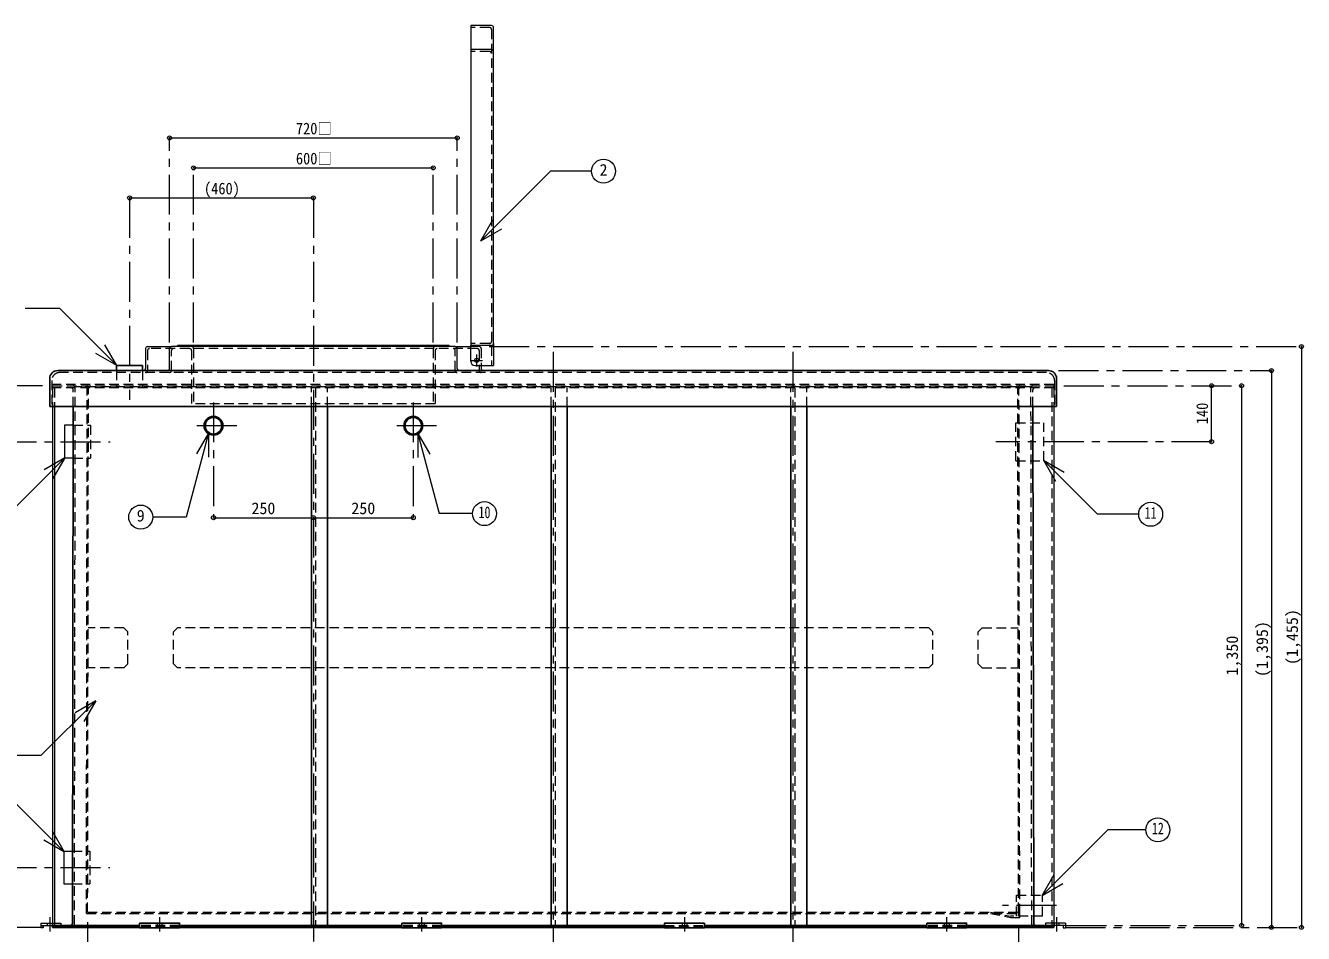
# Model space of a CAD drawing. Units: millimetres at full size, sheet at 1:20; details may follow other scales. Extents: x -4246 to 3854, y -2716 to 2904.
# Drawn here: x -1516 to 1682, y -1421 to 850 of the extents above; entities that cross this region are included whole.
import ezdxf
from ezdxf.enums import TextEntityAlignment as Align

# ---------------------------------------------------------------- set-up
doc = ezdxf.new("R2010")
doc.units = ezdxf.units.MM
doc.header["$LTSCALE"] = 20
doc.header["$PDMODE"] = 32
doc.header["$PDSIZE"] = 10
doc.linetypes.add('CHAIN1', pattern=[8, 5, -1, 1, -1])
doc.linetypes.add('DASHED1', pattern=[1.8, 1.2, -0.6])
doc.layers.add('0-0', color=4, linetype='Continuous', lineweight=9)
doc.styles.add('ＭＳ ゴシック', font='')
doc.styles.get('ＭＳ ゴシック').set_extended_font_data('MS Gothic')

msp = doc.modelspace()

# ---------------------------------------------------------------- linework, layer by layer
at = {"layer": '0-0', "linetype": 'DASHED1'}
for p, q in [((-354.6, 844.83), (-401.6, 844.83)), ((-349.6, 839.83), (-349.6, -0.17)), ((-354.6, 784.83), (-401.6, 784.83)), ((-1210.6, 36.83), (-1210.6, -13.17)), ((-385.6, 41.83), (-1205.6, 41.83)), ((-1150.6, -13.17), (-1150.6, 36.83)), ((-1115.6, 46.83), (-1115.6, 49.83)), ((-1100.6, 36.83), (-1100.6, -96.17)), ((-1095.6, 41.83), (-1095.6, -96.17)), ((-495.6, 41.83), (-495.6, -96.17)), ((-490.6, 36.83), (-490.6, -96.17)), ((-475.6, 46.83), (-475.6, 49.83)), ((-440.6, -13.17), (-440.6, 36.83)), ((-354.6, 54.83), (-401.6, 54.83)), ((-380.6, 46.83), (-401.6, 46.83)), ((-380.6, 36.83), (-380.6, -13.17)), ((-375.6, 41.83), (-375.6, -0.17)), ((-1448.6, -56.17), (-1448.6, -103.17)), ((-1443.6, -56.17), (-1443.6, -103.17)), ((1052.4, -56.17), (1052.4, -1395.17)), ((1057.4, -56.17), (1057.4, -103.17)), ((-490.6, -96.17), (-1100.6, -96.17)), ((-1396.75, -150.17), (-1353.82, -150.17)), ((-1353.82, -150.17), (-1353.82, -232.17)), ((-1396.87, -232.17), (-1353.82, -232.17)), ((-1269.63, -656.67), (-1359.56, -656.67)), ((-1269.63, -656.67), (-1259.63, -666.67)), ((-1259.63, -746.67), (-1259.63, -666.67)), ((878.43, -656.67), (868.43, -666.67)), ((868.43, -746.67), (868.43, -666.67)), ((878.43, -656.67), (968.35, -656.67)), ((-1269.63, -756.67), (-1359.71, -756.67)), ((-1259.63, -746.67), (-1269.63, -756.67)), ((-1398.33, -1215.17), (-1355.43, -1215.17)), ((-1355.43, -1215.17), (-1355.43, -1297.17)), ((-1398.45, -1297.17), (-1355.43, -1297.17)), ((1029.37, -1378.17), (1029.37, -1325.17)), ((899.14, -1371.17), (948.85, -1381.12)), ((899.44, -1368.17), (949.44, -1378.17)), ((969.41, -1378.17), (969.4, -1368.17)), ((-1461.6, -1395.17), (-1461.6, -1401.17)), ((-1449.6, -1395.17), (-1449.6, -1401.17)), ((-1448.6, -1395.17), (-1448.6, -1401.17)), ((-1443.6, -1395.17), (-1443.6, -1401.17)), ((1029.37, -1378.17), (949.44, -1378.17)), ((1052.4, -1395.17), (1052.4, -1401.17)), ((1057.4, -1395.17), (1057.4, -1401.17)), ((1058.4, -1395.17), (1058.4, -1401.17)), ((1070.4, -1395.17), (1070.4, -1401.17))]:
    msp.add_line(p, q, dxfattribs=at)
at = {"layer": '0-0'}
for p, q in [((-344.6, 784.83), (-344.6, 844.83)), ((-1155.6, 568.83), (-435.6, 568.83)), ((-1095.6, 493.83), (-495.6, 493.83)), ((-1255.6, 418.83), (-795.6, 418.83)), ((-1215.6, 41.83), (-1215.6, -8.17)), ((-1210.6, 46.83), (-1150.6, 46.83)), ((-440.6, 46.83), (-401.6, 46.83)), ((-401.6, 9.83), (-401.6, 49.83)), ((-344.6, 54.83), (-344.6, -0.17)), ((1677.4, 46.83), (1677.4, -1406.17)), ((-391.6, -0.17), (-344.6, -0.17)), ((-375.6, -0.17), (-375.6, -8.17)), ((1602.4, -13.17), (1602.4, -1406.17)), ((1452.4, -191.17), (1452.4, -51.17)), ((1527.4, -51.17), (1527.4, -1401.17)), ((-1448.6, -103.17), (-1448.6, -1395.17)), ((-1443.6, -103.17), (-1443.6, -1395.17)), ((1057.4, -103.17), (1057.4, -1395.17))]:
    msp.add_line(p, q, dxfattribs=at)
at = {"layer": '0-0', "color": 7, "lineweight": 18}
for p, q in [((-349.6, 789.83), (-401.6, 789.83)), ((-401.6, 789.83), (-401.6, 49.83)), ((-344.6, 54.83), (-344.6, 784.83)), ((-376.11, 311.55), (-202.22, 485.44)), ((-99.39, 485.44), (-202.22, 485.44)), ((-376.11, 311.55), (-346.11, 363.51)), ((-376.11, 311.55), (-324.15, 341.55)), ((-1516.97, 142.53), (-1430.86, 142.53)), ((-1287.87, -0.46), (-1430.86, 142.53)), ((-1287.87, -0.46), (-1317.87, 51.5)), ((-1155.6, -8.17), (-1155.6, 41.83)), ((-440.6, 46.83), (-1150.6, 46.83)), ((-1135.6, 46.83), (-1135.6, 49.83)), ((-435.6, -8.17), (-435.6, 41.83)), ((-349.6, 49.83), (-401.6, 49.83)), ((-1287.87, -0.46), (-1339.83, 29.54)), ((-1418.82, -150.17), (-1418.82, -232.17)), ((-1396.75, -150.17), (-1418.82, -150.17)), ((-1057.88, -169.52), (-1087.88, -221.48)), ((-1057.88, -169.52), (-1057.88, -229.52)), ((-534.54, -170.29), (-504.54, -222.25)), ((-534.54, -170.29), (-534.54, -230.29)), ((-534.54, -170.29), (-480.75, -371.06)), ((-1417.59, -231.28), (-1469.55, -261.28)), ((-1417.59, -231.28), (-1447.59, -283.24)), ((-1396.87, -232.17), (-1418.82, -232.17)), ((1031.65, -237.64), (1083.61, -267.64)), ((1031.65, -237.64), (1061.65, -289.61)), ((1031.65, -237.64), (1166.73, -372.73)), ((-397.28, -371.06), (-480.75, -371.06)), ((1270.02, -372.73), (1166.73, -372.73)), ((-1340.26, -839.08), (-1392.23, -869.08)), ((-1340.26, -839.08), (-1370.26, -891.04)), ((-1418.68, -1217.58), (-1448.68, -1165.61)), ((1028.57, -1325.98), (1192.6, -1161.95)), ((1288.11, -1161.95), (1192.6, -1161.95)), ((-1418.68, -1217.58), (-1470.64, -1187.58)), ((-1420.43, -1215.17), (-1420.43, -1297.17)), ((-1420.43, -1215.17), (-1398.33, -1215.17)), ((1028.57, -1325.98), (1058.57, -1274.02)), ((-1420.43, -1297.17), (-1398.45, -1297.17)), ((1028.57, -1325.98), (1080.53, -1295.98)), ((-1478.1, -1395.17), (-1478.1, -1407.17)), ((-1478.1, -1401.17), (-1448.6, -1401.17)), ((-1472.1, -1407.17), (-1478.1, -1407.17)), ((-1472.1, -1401.17), (-1472.1, -1407.17)), ((1086.9, -1401.17), (1057.4, -1401.17)), ((1080.9, -1401.17), (1080.9, -1407.17)), ((1080.9, -1407.17), (1086.9, -1407.17)), ((1086.9, -1395.17), (1086.9, -1407.17))]:
    msp.add_line(p, q, dxfattribs=at)
at = {"layer": '0-0', "linetype": 'CHAIN1'}
for p, q in [((-1155.6, 56.83), (-1155.6, 568.83)), ((-435.6, 56.83), (-435.6, 568.83)), ((-1095.6, 56.83), (-1095.6, 493.83)), ((-495.6, 56.83), (-495.6, 493.83)), ((-1255.6, 418.83), (-1255.6, -86.17)), ((-795.6, 418.83), (-795.6, -1746.17)), ((-355.6, 46.83), (1677.4, 46.83)), ((-195.6, 33.83), (-195.6, -1746.17)), ((404.4, 33.83), (404.4, -1746.17)), ((-402.1, 12.33), (-372.1, 12.33)), ((-387.1, 27.33), (-387.1, -2.67)), ((1069.4, -13.17), (1602.4, -13.17)), ((-1473.6, -51.17), (-1748.6, -51.17)), ((1082.4, -51.17), (1527.4, -51.17)), ((-1045.6, -92.67), (-1045.6, -381.17)), ((-545.6, -92.67), (-545.6, -381.17)), ((-987.1, -151.17), (-1104.1, -151.17)), ((-487.1, -151.17), (-604.1, -151.17)), ((-1748.6, -191.17), (-1303.82, -191.17)), ((1452.4, -191.17), (912.61, -191.17)), ((-1748.6, -1256.17), (-1305.43, -1256.17)), ((1064.37, -1351.67), (929.37, -1351.67)), ((-1473.6, -1406.17), (-1748.6, -1406.17)), ((-1455.6, -1380.17), (-1455.6, -1416.17)), ((-1360.6, -1393.17), (-1360.6, -1821.17)), ((-1180.6, -1380.17), (-1180.6, -1416.17)), ((-524.6, -1380.17), (-524.6, -1416.17)), ((133.4, -1380.17), (133.4, -1416.17)), ((789.4, -1380.17), (789.4, -1416.17)), ((969.4, -1401.17), (969.4, -1821.17)), ((1064.4, -1380.17), (1064.4, -1416.17)), ((1086.76, -1406.17), (1677.4, -1406.17)), ((1089.4, -1401.17), (1527.4, -1401.17))]:
    msp.add_line(p, q, dxfattribs=at)
at = {"layer": '0-0', "color": 5, "lineweight": 25}
for p, q in [((1044.4, -13.17), (-1435.6, -13.17)), ((-1288.1, -0.17), (-1288.1, -13.17)), ((-1223.1, -0.17), (-1288.1, -0.17)), ((-1223.1, -0.17), (-1223.1, -13.17)), ((-1455.6, -33.17), (-1455.6, -103.17)), ((1064.4, -33.17), (1064.4, -103.17)), ((-1455.6, -103.17), (1064.4, -103.17)), ((-1398.6, -1396.18), (-1396.68, -103.17)), ((-800.6, -103.17), (-800.6, -1401.17)), ((-760.6, -103.17), (-760.6, -1401.17)), ((-200.6, -103.17), (-200.6, -1401.17)), ((-160.6, -103.17), (-160.6, -1401.17)), ((399.4, -103.17), (399.4, -1401.17)), ((439.4, -103.17), (439.4, -1401.17)), ((1007.39, -1396.18), (1005.47, -103.17)), ((-1448.6, -1401.17), (-1448.6, -1406.17)), ((-1448.6, -1401.17), (-1230.6, -1401.17)), ((-1448.6, -1404.17), (-1230.6, -1404.17)), ((-1448.6, -1406.17), (-1230.6, -1406.17)), ((-1230.6, -1407.17), (-1230.6, -1395.17)), ((-1130.6, -1407.17), (-1230.6, -1407.17)), ((-1130.6, -1401.17), (-574.6, -1401.17)), ((-1130.6, -1404.17), (-574.6, -1404.17)), ((-1130.6, -1406.17), (-574.6, -1406.17)), ((-574.6, -1407.17), (-574.6, -1395.17)), ((-474.6, -1407.17), (-574.6, -1407.17)), ((-474.6, -1401.17), (83.4, -1401.17)), ((-474.6, -1404.17), (83.4, -1404.17)), ((-474.6, -1406.17), (83.4, -1406.17)), ((83.4, -1407.17), (183.4, -1407.17)), ((183.4, -1407.17), (183.4, -1395.17)), ((183.4, -1401.17), (739.4, -1401.17)), ((183.4, -1404.17), (739.4, -1404.17)), ((183.4, -1406.17), (739.4, -1406.17)), ((739.4, -1407.17), (739.4, -1395.17)), ((839.4, -1407.17), (739.4, -1407.17)), ((839.4, -1401.17), (1057.4, -1401.17)), ((839.4, -1404.17), (1057.4, -1404.17)), ((839.4, -1406.17), (1057.4, -1406.17)), ((1057.4, -1401.17), (1057.4, -1406.17))]:
    msp.add_line(p, q, dxfattribs=at)
at = {"layer": '0-0', "color": 7, "linetype": 'DASHED1', "lineweight": 18}
for p, q in [((1039.4, -18.17), (-1430.6, -18.17)), ((-1288.1, -13.17), (-1288.1, -56.17)), ((-1223.1, -13.17), (-1223.1, -56.17)), ((-1450.6, -38.17), (-1450.6, -103.17)), ((1057.4, -48.17), (-1448.6, -48.17)), ((-1448.6, -56.17), (-1448.6, -51.17)), ((-1448.6, -51.17), (1057.4, -51.17)), ((1057.4, -56.17), (-1448.6, -56.17)), ((-1396.68, -103.17), (-1396.62, -61.18)), ((-1393.6, -1399.18), (-1391.61, -56.18)), ((1000.82, -54.17), (-1392.03, -54.17)), ((-1363.61, -1371.17), (-1361.61, -59.18)), ((-1360.6, -1368.17), (-1358.61, -56.18)), ((-800.6, -103.17), (-800.6, -56.17)), ((-790.6, -56.17), (-790.6, -1401.17)), ((-760.6, -103.17), (-760.6, -56.17)), ((-200.6, -103.17), (-200.6, -56.17)), ((-190.6, -56.17), (-190.6, -1401.17)), ((-160.6, -103.17), (-160.6, -56.17)), ((399.4, -103.17), (399.4, -56.17)), ((409.4, -56.17), (409.4, -1401.17)), ((439.4, -103.17), (439.4, -56.17)), ((969.4, -1368.17), (967.41, -56.18)), ((972.4, -1371.17), (970.41, -59.18)), ((1002.39, -1399.18), (1000.4, -56.18)), ((1005.47, -103.17), (1005.41, -61.18)), ((1057.4, -56.17), (1057.4, -51.17)), ((1059.4, -38.17), (1059.4, -103.17)), ((-1135.6, -656.67), (-1145.6, -666.67)), ((-1145.6, -746.67), (-1145.6, -666.67)), ((744.4, -656.67), (-1135.6, -656.67)), ((744.4, -656.67), (754.4, -666.67)), ((754.4, -746.67), (754.4, -666.67)), ((-1145.6, -746.67), (-1135.6, -756.67)), ((744.4, -756.67), (-1135.6, -756.67)), ((754.4, -746.67), (744.4, -756.67)), ((-1363.61, -1371.17), (972.4, -1371.17)), ((-1360.6, -1368.17), (972.4, -1368.17)), ((-1130.6, -1401.17), (-1230.6, -1401.17)), ((-1130.6, -1404.17), (-1230.6, -1404.17)), ((-1230.6, -1406.17), (-1130.6, -1406.17)), ((-1186.6, -1395.17), (-1186.6, -1401.17)), ((-1174.6, -1395.17), (-1174.6, -1401.17)), ((-474.6, -1401.17), (-574.6, -1401.17)), ((-474.6, -1404.17), (-574.6, -1404.17)), ((-574.6, -1406.17), (-474.6, -1406.17)), ((-530.6, -1395.17), (-530.6, -1401.17)), ((-518.6, -1395.17), (-518.6, -1401.17)), ((83.4, -1401.17), (183.4, -1401.17)), ((83.4, -1404.17), (183.4, -1404.17)), ((183.4, -1406.17), (83.4, -1406.17)), ((127.4, -1395.17), (127.4, -1401.17)), ((139.4, -1395.17), (139.4, -1401.17)), ((839.4, -1401.17), (739.4, -1401.17)), ((839.4, -1404.17), (739.4, -1404.17)), ((739.4, -1406.17), (839.4, -1406.17)), ((783.4, -1395.17), (783.4, -1401.17)), ((795.4, -1395.17), (795.4, -1401.17))]:
    msp.add_line(p, q, dxfattribs=at)
at = {"layer": '0-0'}
for points in [[(-349.6, 849.83), (-401.6, 849.83), (-401.6, 789.83)], [(-1045.6, -381.17), (-795.6, -381.17), (-545.6, -381.17)]]:
    msp.add_lwpolyline(points, dxfattribs=at)
at = {"layer": '0-0', "color": 7, "lineweight": 18}
for points in [[(-455.6, 46.83), (-455.6, 49.83), (-1135.6, 49.83)], [(-1057.88, -169.52), (-1114.19, -379.68), (-1197.74, -379.68)], [(-1417.59, -231.28), (-1574.7, -388.39), (-1677.87, -388.39)], [(-1340.26, -839.08), (-1477.45, -976.26), (-1585.96, -976.26)], [(-1418.68, -1217.58), (-1561.96, -1074.29), (-1658.82, -1074.29)], [(-1478.1, -1395.17), (-1428.1, -1395.17), (-1428.1, -1401.17)], [(1086.9, -1395.17), (1036.9, -1395.17), (1036.9, -1401.17)]]:
    msp.add_lwpolyline(points, dxfattribs=at)
at = {"layer": '0-0', "linetype": 'DASHED1'}
for points in [[(962.61, -238.67), (962.61, -143.67), (1032.61, -143.67)], [(962.61, -238.67), (1032.61, -238.67), (1032.61, -143.67)], [(868.43, -746.67), (878.43, -756.67), (968.5, -756.67)], [(964.37, -1378.17), (964.37, -1325.17), (1029.37, -1325.17)], [(949.44, -1381.17), (972.42, -1381.17), (972.4, -1371.17)]]:
    msp.add_lwpolyline(points, dxfattribs=at)
at = {"layer": '0-0', "color": 5, "lineweight": 25}
for points in [[(-1130.6, -1407.17), (-1130.6, -1395.17), (-1230.6, -1395.17)], [(-474.6, -1407.17), (-474.6, -1395.17), (-574.6, -1395.17)], [(83.4, -1407.17), (83.4, -1395.17), (183.4, -1395.17)], [(839.4, -1407.17), (839.4, -1395.17), (739.4, -1395.17)]]:
    msp.add_lwpolyline(points, dxfattribs=at)
at = {"layer": '0-0', "color": 7, "lineweight": 18}
for centre in [(-69.39, 485.44), (-1227.74, -379.68), (-367.28, -371.06), (1300.02, -372.73), (1318.11, -1161.95)]:
    msp.add_circle(centre, 30, dxfattribs=at)
at = {"layer": '0-0'}
msp.add_circle((-387.1, 12.33), 5, dxfattribs=at)
at = {"layer": '0-0', "color": 5, "lineweight": 25}
for centre, radius in [((-1045.6, -151.17), 23.5), ((-545.6, -151.17), 23.5), ((-1045.6, -151.17), 20.7), ((-545.6, -151.17), 20.7)]:
    msp.add_circle(centre, radius, dxfattribs=at)
at = {"layer": '0-0', "linetype": 'DASHED1'}
for centre, radius, start, end in [((-354.6, 839.83), 5, 0, 90), ((-354.6, 779.83), 5, 0, 90), ((-1205.6, 36.83), 5, 90, 180), ((-1145.6, 36.83), 5, 90, 180), ((-1105.6, 36.83), 5, 0, 90), ((-1100.6, 41.83), 5, 0, 90), ((-490.6, 41.83), 5, 90, 180), ((-485.6, 36.83), 5, 90, 180), ((-445.6, 36.83), 5, 0, 90), ((-385.6, 36.83), 5, 0, 90), ((-380.6, 41.83), 5, 0, 90), ((-354.6, 59.83), 5, 270, 0), ((-1215.6, -13.17), 5, 270, 0), ((-1155.6, -13.17), 5, 270, 0), ((-435.6, -13.17), 5, 180, 270), ((-375.6, -13.17), 5, 180, 270), ((-1102.6, -50.17), 2, 0, 90), ((-1102.6, -53.17), 2, 0, 90), ((-488.6, -50.17), 2, 90, 180), ((-488.6, -53.17), 2, 90, 180)]:
    msp.add_arc(centre, radius, start, end, dxfattribs=at)
at = {"layer": '0-0'}
for centre, radius, start, end in [((-349.6, 844.83), 5, 0, 90), ((-1210.6, 41.83), 5, 90, 180), ((-391.6, 9.83), 10, 180, 270), ((-1220.6, -8.17), 5, 270, 0), ((-370.6, -8.17), 5, 180, 270)]:
    msp.add_arc(centre, radius, start, end, dxfattribs=at)
at = {"layer": '0-0', "color": 7, "lineweight": 18}
for centre, start, end in [((-349.6, 784.83), 0, 90), ((-1150.6, 41.83), 90, 180), ((-440.6, 41.83), 0, 90), ((-349.6, 54.83), 270, 0), ((-1160.6, -8.17), 270, 0), ((-430.6, -8.17), 180, 270)]:
    msp.add_arc(centre, 5, start, end, dxfattribs=at)
at = {"layer": '0-0', "color": 5, "lineweight": 25}
for centre, radius, start, end in [((-1435.6, -33.17), 20, 90, 180), ((1044.4, -33.17), 20, 0, 90), ((-1403.6, -1396.17), 5, 270, 359.91512), ((1012.39, -1396.17), 5, 180.08488, 270)]:
    msp.add_arc(centre, radius, start, end, dxfattribs=at)
at = {"layer": '0-0', "color": 7, "linetype": 'DASHED1', "lineweight": 18}
for centre, radius, start, end in [((-1430.6, -38.17), 20, 90, 180), ((1039.4, -38.17), 20, 0, 90), ((-1448.6, -50.17), 2, 90, 180), ((-1448.6, -53.17), 2, 90, 180), ((-1401.62, -61.17), 5, 359.91512, 90), ((-1396.61, -56.17), 5, 359.91512, 90), ((-1366.61, -59.17), 5, 359.91299, 90), ((-1363.61, -56.17), 5, 359.91299, 90), ((972.41, -56.17), 5, 90, 180.08701), ((975.41, -59.17), 5, 90, 180.08701), ((1005.4, -56.17), 5, 90, 180.08488), ((1010.41, -61.17), 5, 90, 180.08488), ((1057.4, -50.17), 2, 0, 90), ((1057.4, -53.17), 2, 0, 90), ((-1398.6, -1399.17), 5, 270, 359.91512), ((1007.39, -1399.17), 5, 180.08488, 270)]:
    msp.add_arc(centre, radius, start, end, dxfattribs=at)
at = {"layer": '0-0', "color": 1}
for p in [(-1155.6, 568.83), (-435.6, 568.83), (-1095.6, 493.83), (-495.6, 493.83), (-1255.6, 418.83), (-795.6, 418.83), (1677.4, 46.83), (1602.4, -13.17), (1452.4, -51.17), (1527.4, -51.17), (1452.4, -191.17), (-1045.6, -381.17), (-795.6, -381.17), (-545.6, -381.17), (1527.4, -1401.17), (1602.4, -1406.17), (1677.4, -1406.17)]:
    msp.add_point(p, dxfattribs=at)

# ---------------------------------------------------------------- texts
at = {"layer": '0-0', "color": 7, "style": 'ＭＳ ゴシック'}
for s, width, p in [('720□', 0.9, (-839.35, 568.83)), ('600□', 0.9, (-839.35, 493.83)), ('(460)', 0.9, (-1069.35, 418.83)), ('10', 0.75, (-382.28, -391.06)), ('11', 0.75, (1285.02, -392.73)), ('12', 0.75, (1303.11, -1181.95))]:
    msp.add_text(s, height=29.33, dxfattribs=dict(at, width=width)).set_placement(p, align=Align.BOTTOM_LEFT)
for s, p in [('2', (-79.39, 465.44)), ('250', (-950.6, -381.17)), ('250', (-700.6, -381.17)), ('9', (-1237.74, -399.68))]:
    msp.add_text(s, height=29.33, dxfattribs=at).set_placement(p, align=Align.BOTTOM_LEFT)
at = {"layer": '0-0', "color": 7, "style": 'ＭＳ ゴシック', "width": 0.9}
msp.add_text('140', height=29.33, rotation=90, dxfattribs=at).set_placement((1452.4, -147.42), align=Align.BOTTOM_LEFT)
at = {"layer": '0-0', "color": 7, "style": 'ＭＳ ゴシック'}
for s, p in [('(1,455)', (1677.4, -749.67)), ('(1,395)', (1602.4, -779.67)), ('1,350', (1527.4, -776.17))]:
    msp.add_text(s, height=29.33, rotation=90, dxfattribs=at).set_placement(p, align=Align.BOTTOM_LEFT)

doc.saveas('drawing.dxf')
